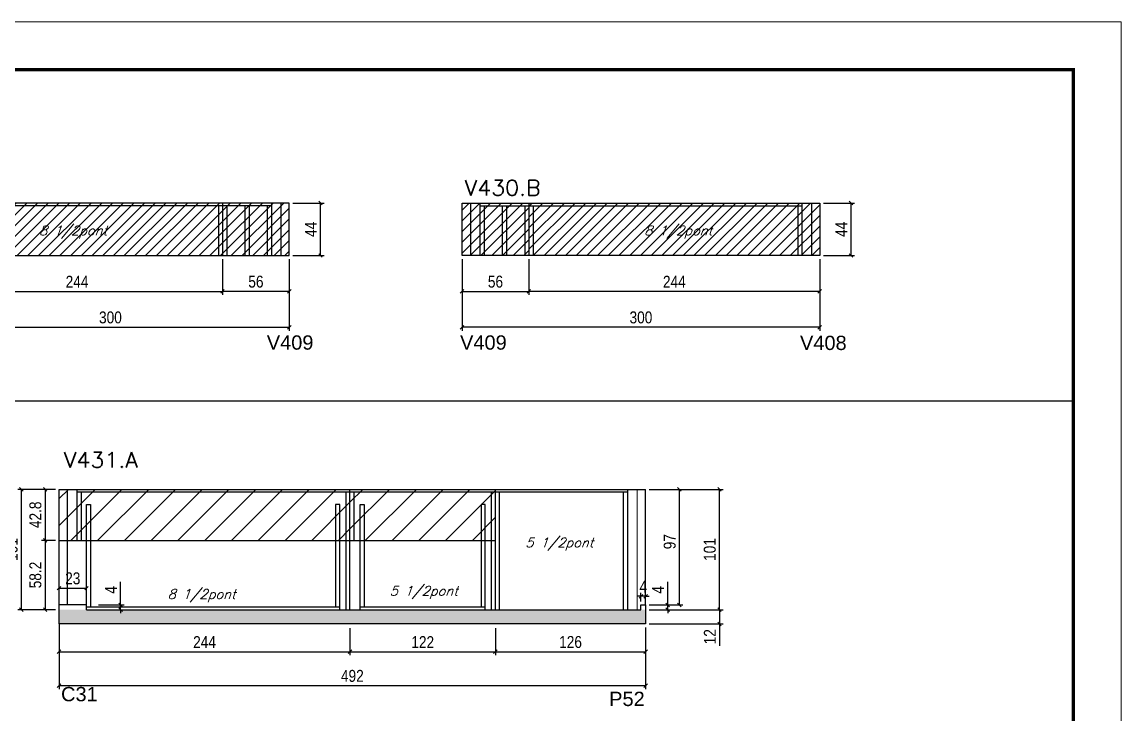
# Model space of a CAD drawing. Extents: x 137137 to 143418, y 10464 to 34486.
# Drawn here: x 137701 to 138622, y 22419 to 23000 of the extents above; entities that cross this region are included whole.
import ezdxf

# ---------------------------------------------------------------- set-up
doc = ezdxf.new("R2010")
doc.units = 0
doc.linetypes.add('DASHED', pattern=[0.75, 0.5, -0.25])
doc.layers.add('00 - FELIPE', color=2, linetype='Continuous', plot=False)
for name, color, linetype in [('5', 5, 'Continuous'), ('COTA', 241, 'Continuous'), ('Painéis', 200, 'Continuous'), ('Reaproveitamento', 251, 'Continuous'), ('SARR_2.2x7', 40, 'Continuous'), ('SARR_3.5x7', 81, 'Continuous'), ('texto', 7, 'Continuous')]:
    doc.layers.add(name, color=color, linetype=linetype)
for name, color, linetype, lineweight in [('Folhas', 255, 'Continuous', 9), ('Sarr 2.2x7', 40, 'Continuous', 9), ('SARRAFO DE PRESSAO', 251, 'DASHED', 9), ('Texto Seção', 7, 'Continuous', 15)]:
    doc.layers.add(name, color=color, linetype=linetype, lineweight=lineweight)
doc.styles.add('COTA TECNICA', font='techl___.ttf', dxfattribs={"height": 10})
doc.styles.add('REGUA-120', font='ROMANS.shx', dxfattribs={"height": 15})
doc.styles.add('Romans', font='romans.shx')
doc.styles.get("Standard").update_dxf_attribs({"font": 'arial.ttf'})
doc.dimstyles.new('PAINEL', dxfattribs={"dimtxt": 10, "dimasz": 3, "dimexe": 3, "dimexo": 3, "dimgap": 3, "dimtad": 1, "dimdec": 1, "dimzin": 12, "dimdsep": 46, "dimtxsty": 'COTA TECNICA', "dimblk1": 'OBLIQUE', "dimblk2": 'OBLIQUE', "dimsah": 1, "dimcen": 0.9, "dimclrd": 4, "dimclre": 4, "dimclrt": 240, "dimadec": 1, "dimazin": 3, "dimtfac": 1, "dimtdec": 1, "dimtmove": 0, "dimatfit": 3, "dimfxl": 1, "dimtolj": 1, "dimtzin": 12, "dimarcsym": 0})
pattern_1 = [(45, (248.1274, -6647.7654), (-4.49012806, 4.49012806), [])]
pattern_2 = [(45, (-1169.155, -208.496), (-11.2253202, 11.2253202), [])]

# ---------------------------------------------------------------- blocks, each defined once
blk = doc.blocks.new('9999999999')
at = {"layer": 'Folhas'}
blk.add_lwpolyline([(98138.98, 34190.21), (99623.98, 34190.21), (99623.98, 35240.21), (98138.98, 35240.21)], close=True, dxfattribs=at)
at = {"layer": 'Folhas', "color": 30, "const_width": 3}
blk.add_lwpolyline([(98213.98, 34230.21), (99583.98, 34230.21), (99583.98, 35200.21), (98213.98, 35200.21)], close=True, dxfattribs=at)
blk = doc.blocks.new('_Oblique')
at = {"color": 0, "linetype": 'ByBlock', "lineweight": -2}
blk.add_line((-0.5, -0.5), (0.5, 0.5), dxfattribs=at)
blk = doc.blocks.new('*D1441')
at = {"layer": 'COTA', "color": 4, "linetype": 'ByBlock', "lineweight": -2, "transparency": 16777216}
for p, q in [((137624.7, 22801.01), (137624.7, 22740.82)), ((137924.7, 22801.01), (137924.7, 22740.82)), ((137624.7, 22743.82), (137924.7, 22743.82))]:
    blk.add_line(p, q, dxfattribs=at)
at = {"layer": 'Defpoints', "color": 0, "linetype": 'ByBlock', "transparency": 16777216}
for p in [(137624.7, 22804.01), (137924.7, 22804.01), (137924.7, 22743.82)]:
    blk.add_point(p, dxfattribs=at)
at = {"layer": 'COTA', "color": 4, "linetype": 'ByBlock', "lineweight": -2, "transparency": 16777216, "xscale": 3, "yscale": 3, "zscale": 3, "rotation": 180}
blk.add_blockref('_Oblique', (137624.7, 22743.82), dxfattribs=at)
at = {"layer": 'COTA', "color": 4, "linetype": 'ByBlock', "lineweight": -2, "transparency": 16777216, "xscale": 3, "yscale": 3, "zscale": 3}
blk.add_blockref('_Oblique', (137924.7, 22743.82), dxfattribs=at)
at = {"layer": 'COTA', "color": 240, "linetype": 'ByBlock', "transparency": 16777216, "insert": (137774.7, 22752.04), "char_height": 10, "attachment_point": 5, "style": 'COTA TECNICA'}
blk.add_mtext('\\A1;300', dxfattribs=at)
blk = doc.blocks.new('*D1442')
at = {"layer": 'COTA', "color": 4, "linetype": 'ByBlock', "lineweight": -2, "transparency": 16777216}
for p, q in [((137624.7, 22801.01), (137624.7, 22770.94)), ((137868.7, 22801.01), (137868.7, 22770.94)), ((137624.7, 22773.94), (137868.7, 22773.94))]:
    blk.add_line(p, q, dxfattribs=at)
at = {"layer": 'Defpoints', "color": 0, "linetype": 'ByBlock', "transparency": 16777216}
for p in [(137624.7, 22804.01), (137868.7, 22804.01), (137868.7, 22773.94)]:
    blk.add_point(p, dxfattribs=at)
at = {"layer": 'COTA', "color": 4, "linetype": 'ByBlock', "lineweight": -2, "transparency": 16777216, "xscale": 3, "yscale": 3, "zscale": 3, "rotation": 180}
blk.add_blockref('_Oblique', (137624.7, 22773.94), dxfattribs=at)
at = {"layer": 'COTA', "color": 4, "linetype": 'ByBlock', "lineweight": -2, "transparency": 16777216, "xscale": 3, "yscale": 3, "zscale": 3}
blk.add_blockref('_Oblique', (137868.7, 22773.94), dxfattribs=at)
at = {"layer": 'COTA', "color": 240, "linetype": 'ByBlock', "transparency": 16777216, "insert": (137746.7, 22782.02), "char_height": 10, "attachment_point": 5, "style": 'COTA TECNICA'}
blk.add_mtext('\\A1;244', dxfattribs=at)
blk = doc.blocks.new('*D1443')
at = {"layer": 'COTA', "color": 4, "linetype": 'ByBlock', "lineweight": -2, "transparency": 16777216}
for p, q in [((137868.7, 22801.01), (137868.7, 22770.94)), ((137924.7, 22801.01), (137924.7, 22770.94)), ((137924.7, 22773.94), (137868.7, 22773.94))]:
    blk.add_line(p, q, dxfattribs=at)
at = {"layer": 'Defpoints', "color": 0, "linetype": 'ByBlock', "transparency": 16777216}
for p in [(137868.7, 22804.01), (137924.7, 22804.01), (137868.7, 22773.94)]:
    blk.add_point(p, dxfattribs=at)
at = {"layer": 'COTA', "color": 4, "linetype": 'ByBlock', "lineweight": -2, "transparency": 16777216, "xscale": 3, "yscale": 3, "zscale": 3, "rotation": 180}
blk.add_blockref('_Oblique', (137868.7, 22773.94), dxfattribs=at)
at = {"layer": 'COTA', "color": 4, "linetype": 'ByBlock', "lineweight": -2, "transparency": 16777216, "xscale": 3, "yscale": 3, "zscale": 3}
blk.add_blockref('_Oblique', (137924.7, 22773.94), dxfattribs=at)
at = {"layer": 'COTA', "color": 240, "linetype": 'ByBlock', "transparency": 16777216, "insert": (137896.7, 22782.05), "char_height": 10, "attachment_point": 5, "style": 'COTA TECNICA'}
blk.add_mtext('\\A1;56', dxfattribs=at)
blk = doc.blocks.new('*D1444')
at = {"layer": 'COTA', "color": 4, "linetype": 'ByBlock', "lineweight": -2, "transparency": 16777216}
for p, q in [((137927.7, 22848.01), (137953.85, 22848.01)), ((137950.85, 22804.01), (137950.85, 22848.01)), ((137927.7, 22804.01), (137953.85, 22804.01))]:
    blk.add_line(p, q, dxfattribs=at)
at = {"layer": 'Defpoints', "color": 0, "linetype": 'ByBlock', "transparency": 16777216}
for p in [(137924.7, 22848.01), (137950.85, 22848.01), (137924.7, 22804.01)]:
    blk.add_point(p, dxfattribs=at)
at = {"layer": 'COTA', "color": 4, "linetype": 'ByBlock', "lineweight": -2, "transparency": 16777216, "xscale": 3, "yscale": 3, "zscale": 3}
for p, rotation in [((137950.85, 22848.01), 90), ((137950.85, 22804.01), 270)]:
    blk.add_blockref('_Oblique', p, dxfattribs=dict(at, rotation=rotation))
at = {"layer": 'COTA', "color": 240, "linetype": 'ByBlock', "transparency": 16777216, "insert": (137942.78, 22826.01), "char_height": 10, "attachment_point": 5, "rotation": 90, "style": 'COTA TECNICA'}
blk.add_mtext('\\A1;44', dxfattribs=at)
blk = doc.blocks.new('*D1445')
at = {"layer": 'COTA', "color": 4, "linetype": 'ByBlock', "lineweight": -2, "transparency": 16777216}
for p, q in [((138069.63, 22801.01), (138069.63, 22740.82)), ((138369.63, 22801.01), (138369.63, 22740.82)), ((138369.63, 22743.82), (138069.63, 22743.82))]:
    blk.add_line(p, q, dxfattribs=at)
at = {"layer": 'Defpoints', "color": 0, "linetype": 'ByBlock', "transparency": 16777216}
for p in [(138069.63, 22804.01), (138369.63, 22804.01), (138069.63, 22743.82)]:
    blk.add_point(p, dxfattribs=at)
at = {"layer": 'COTA', "color": 4, "linetype": 'ByBlock', "lineweight": -2, "transparency": 16777216, "xscale": 3, "yscale": 3, "zscale": 3, "rotation": 180}
blk.add_blockref('_Oblique', (138069.63, 22743.82), dxfattribs=at)
at = {"layer": 'COTA', "color": 4, "linetype": 'ByBlock', "lineweight": -2, "transparency": 16777216, "xscale": 3, "yscale": 3, "zscale": 3}
blk.add_blockref('_Oblique', (138369.63, 22743.82), dxfattribs=at)
at = {"layer": 'COTA', "color": 240, "linetype": 'ByBlock', "transparency": 16777216, "insert": (138219.63, 22752.04), "char_height": 10, "attachment_point": 5, "style": 'COTA TECNICA'}
blk.add_mtext('\\A1;300', dxfattribs=at)
blk = doc.blocks.new('*D1446')
at = {"layer": 'COTA', "color": 4, "linetype": 'ByBlock', "lineweight": -2, "transparency": 16777216}
for p, q in [((138125.63, 22801.01), (138125.63, 22770.94)), ((138369.63, 22801.01), (138369.63, 22770.94)), ((138369.63, 22773.94), (138125.63, 22773.94))]:
    blk.add_line(p, q, dxfattribs=at)
at = {"layer": 'Defpoints', "color": 0, "linetype": 'ByBlock', "transparency": 16777216}
for p in [(138125.63, 22804.01), (138369.63, 22804.01), (138125.63, 22773.94)]:
    blk.add_point(p, dxfattribs=at)
at = {"layer": 'COTA', "color": 4, "linetype": 'ByBlock', "lineweight": -2, "transparency": 16777216, "xscale": 3, "yscale": 3, "zscale": 3, "rotation": 180}
blk.add_blockref('_Oblique', (138125.63, 22773.94), dxfattribs=at)
at = {"layer": 'COTA', "color": 4, "linetype": 'ByBlock', "lineweight": -2, "transparency": 16777216, "xscale": 3, "yscale": 3, "zscale": 3}
blk.add_blockref('_Oblique', (138369.63, 22773.94), dxfattribs=at)
at = {"layer": 'COTA', "color": 240, "linetype": 'ByBlock', "transparency": 16777216, "insert": (138247.63, 22782.02), "char_height": 10, "attachment_point": 5, "style": 'COTA TECNICA'}
blk.add_mtext('\\A1;244', dxfattribs=at)
blk = doc.blocks.new('*D1447')
at = {"layer": 'COTA', "color": 4, "linetype": 'ByBlock', "lineweight": -2, "transparency": 16777216}
for p, q in [((138069.63, 22801.01), (138069.63, 22770.94)), ((138125.63, 22801.01), (138125.63, 22770.94)), ((138069.63, 22773.94), (138125.63, 22773.94))]:
    blk.add_line(p, q, dxfattribs=at)
at = {"layer": 'Defpoints', "color": 0, "linetype": 'ByBlock', "transparency": 16777216}
for p in [(138069.63, 22804.01), (138125.63, 22804.01), (138125.63, 22773.94)]:
    blk.add_point(p, dxfattribs=at)
at = {"layer": 'COTA', "color": 4, "linetype": 'ByBlock', "lineweight": -2, "transparency": 16777216, "xscale": 3, "yscale": 3, "zscale": 3, "rotation": 180}
blk.add_blockref('_Oblique', (138069.63, 22773.94), dxfattribs=at)
at = {"layer": 'COTA', "color": 4, "linetype": 'ByBlock', "lineweight": -2, "transparency": 16777216, "xscale": 3, "yscale": 3, "zscale": 3}
blk.add_blockref('_Oblique', (138125.63, 22773.94), dxfattribs=at)
at = {"layer": 'COTA', "color": 240, "linetype": 'ByBlock', "transparency": 16777216, "insert": (138097.63, 22782.05), "char_height": 10, "attachment_point": 5, "style": 'COTA TECNICA'}
blk.add_mtext('\\A1;56', dxfattribs=at)
blk = doc.blocks.new('*D1448')
at = {"layer": 'COTA', "color": 4, "linetype": 'ByBlock', "lineweight": -2, "transparency": 16777216}
for p, q in [((138372.63, 22848.01), (138398.78, 22848.01)), ((138395.78, 22848.01), (138395.78, 22804.01)), ((138372.63, 22804.01), (138398.78, 22804.01))]:
    blk.add_line(p, q, dxfattribs=at)
at = {"layer": 'Defpoints', "color": 0, "linetype": 'ByBlock', "transparency": 16777216}
for p in [(138369.63, 22848.01), (138369.63, 22804.01), (138395.78, 22804.01)]:
    blk.add_point(p, dxfattribs=at)
at = {"layer": 'COTA', "color": 4, "linetype": 'ByBlock', "lineweight": -2, "transparency": 16777216, "xscale": 3, "yscale": 3, "zscale": 3}
for p, rotation in [((138395.78, 22848.01), 90), ((138395.78, 22804.01), 270)]:
    blk.add_blockref('_Oblique', p, dxfattribs=dict(at, rotation=rotation))
at = {"layer": 'COTA', "color": 240, "linetype": 'ByBlock', "transparency": 16777216, "insert": (138387.71, 22826.01), "char_height": 10, "attachment_point": 5, "rotation": 90, "style": 'COTA TECNICA'}
blk.add_mtext('\\A1;44', dxfattribs=at)
blk = doc.blocks.new('*D1402')
at = {"layer": 'COTA', "color": 4, "linetype": 'ByBlock', "lineweight": -2, "transparency": 16777216}
for p, q in [((137731.6, 22491.39), (137731.6, 22468.54)), ((137975.6, 22491.39), (137975.6, 22468.54)), ((137731.6, 22471.54), (137975.6, 22471.54))]:
    blk.add_line(p, q, dxfattribs=at)
at = {"layer": 'Defpoints', "color": 0, "linetype": 'ByBlock', "transparency": 16777216}
for p in [(137731.6, 22494.39), (137975.6, 22494.39), (137975.6, 22471.54)]:
    blk.add_point(p, dxfattribs=at)
at = {"layer": 'COTA', "color": 4, "linetype": 'ByBlock', "lineweight": -2, "transparency": 16777216, "xscale": 3, "yscale": 3, "zscale": 3, "rotation": 180}
blk.add_blockref('_Oblique', (137731.6, 22471.54), dxfattribs=at)
at = {"layer": 'COTA', "color": 4, "linetype": 'ByBlock', "lineweight": -2, "transparency": 16777216, "xscale": 3, "yscale": 3, "zscale": 3}
blk.add_blockref('_Oblique', (137975.6, 22471.54), dxfattribs=at)
at = {"layer": 'COTA', "color": 240, "linetype": 'ByBlock', "transparency": 16777216, "insert": (137853.6, 22479.61), "char_height": 10, "attachment_point": 5, "style": 'COTA TECNICA'}
blk.add_mtext('\\A1;244', dxfattribs=at)
blk = doc.blocks.new('*D1697')
at = {"layer": 'COTA', "color": 4, "lineweight": -2, "ltscale": 25, "transparency": 16777216}
for p, q in [((137728.6, 22607.81), (137697, 22607.81)), ((137700, 22506.81), (137700, 22607.81)), ((137728.6, 22506.81), (137697, 22506.81))]:
    blk.add_line(p, q, dxfattribs=at)
at = {"layer": 'Defpoints', "color": 0, "ltscale": 25, "transparency": 16777216}
for p in [(137700, 22607.81), (137731.6, 22607.81), (137731.6, 22506.81)]:
    blk.add_point(p, dxfattribs=at)
at = {"layer": 'COTA', "color": 4, "lineweight": -2, "ltscale": 25, "transparency": 16777216, "xscale": 3, "yscale": 3, "zscale": 3}
for p, rotation in [((137700, 22607.81), 90), ((137700, 22506.81), 270)]:
    blk.add_blockref('_Oblique', p, dxfattribs=dict(at, rotation=rotation))
at = {"layer": 'COTA', "color": 240, "ltscale": 25, "transparency": 16777216, "insert": (137691.9, 22557.31), "char_height": 10, "attachment_point": 5, "rotation": 90, "style": 'COTA TECNICA'}
blk.add_mtext('\\A1;101', dxfattribs=at)
blk = doc.blocks.new('*D1699')
at = {"layer": 'COTA', "color": 4, "lineweight": -2, "ltscale": 25, "transparency": 16777216}
for p, q in [((137975.6, 22491.39), (137975.6, 22468.54)), ((138097.6, 22491.39), (138097.6, 22468.54)), ((137975.6, 22471.54), (138097.6, 22471.54))]:
    blk.add_line(p, q, dxfattribs=at)
at = {"layer": 'Defpoints', "color": 0, "ltscale": 25, "transparency": 16777216}
for p in [(137975.6, 22494.39), (138097.6, 22494.39), (138097.6, 22471.54)]:
    blk.add_point(p, dxfattribs=at)
at = {"layer": 'COTA', "color": 4, "lineweight": -2, "ltscale": 25, "transparency": 16777216, "xscale": 3, "yscale": 3, "zscale": 3, "rotation": 180}
blk.add_blockref('_Oblique', (137975.6, 22471.54), dxfattribs=at)
at = {"layer": 'COTA', "color": 4, "lineweight": -2, "ltscale": 25, "transparency": 16777216, "xscale": 3, "yscale": 3, "zscale": 3}
blk.add_blockref('_Oblique', (138097.6, 22471.54), dxfattribs=at)
at = {"layer": 'COTA', "color": 240, "ltscale": 25, "transparency": 16777216, "insert": (138036.6, 22479.6), "char_height": 10, "attachment_point": 5, "style": 'COTA TECNICA'}
blk.add_mtext('\\A1;122', dxfattribs=at)
blk = doc.blocks.new('*D1452')
at = {"layer": 'COTA', "color": 4, "lineweight": -2, "ltscale": 25, "transparency": 16777216}
for p, q in [((138226.6, 22607.81), (138254.91, 22607.81)), ((138251.91, 22510.81), (138251.91, 22607.81)), ((138226.6, 22510.81), (138254.91, 22510.81))]:
    blk.add_line(p, q, dxfattribs=at)
at = {"layer": 'Defpoints', "color": 0, "ltscale": 25, "transparency": 16777216}
for p in [(138223.6, 22607.81), (138251.91, 22607.81), (138223.6, 22510.81)]:
    blk.add_point(p, dxfattribs=at)
at = {"layer": 'COTA', "color": 4, "lineweight": -2, "ltscale": 25, "transparency": 16777216, "xscale": 3, "yscale": 3, "zscale": 3}
for p, rotation in [((138251.91, 22607.81), 90), ((138251.91, 22510.81), 270)]:
    blk.add_blockref('_Oblique', p, dxfattribs=dict(at, rotation=rotation))
at = {"layer": 'COTA', "color": 240, "ltscale": 25, "transparency": 16777216, "insert": (138243.81, 22563.91), "char_height": 10, "attachment_point": 5, "rotation": 90, "style": 'COTA TECNICA'}
blk.add_mtext('\\A1;97', dxfattribs=at)
blk = doc.blocks.new('*D1453')
at = {"layer": 'COTA', "color": 4, "lineweight": -2, "ltscale": 25, "transparency": 16777216}
for p, q in [((138226.6, 22607.81), (138288.51, 22607.81)), ((138285.51, 22506.81), (138285.51, 22607.81)), ((138226.6, 22506.81), (138288.51, 22506.81))]:
    blk.add_line(p, q, dxfattribs=at)
at = {"layer": 'Defpoints', "color": 0, "ltscale": 25, "transparency": 16777216}
for p in [(138223.6, 22607.81), (138285.51, 22607.81), (138223.6, 22506.81)]:
    blk.add_point(p, dxfattribs=at)
at = {"layer": 'COTA', "color": 4, "lineweight": -2, "ltscale": 25, "transparency": 16777216, "xscale": 3, "yscale": 3, "zscale": 3}
for p, rotation in [((138285.51, 22607.81), 90), ((138285.51, 22506.81), 270)]:
    blk.add_blockref('_Oblique', p, dxfattribs=dict(at, rotation=rotation))
at = {"layer": 'COTA', "color": 240, "ltscale": 25, "transparency": 16777216, "insert": (138277.41, 22557.31), "char_height": 10, "attachment_point": 5, "rotation": 90, "style": 'COTA TECNICA'}
blk.add_mtext('\\A1;101', dxfattribs=at)
blk = doc.blocks.new('*D1454')
at = {"layer": 'COTA', "color": 4, "lineweight": -2, "ltscale": 25, "transparency": 16777216}
for p, q in [((137731.6, 22495.39), (137731.6, 22440.1)), ((138223.6, 22491.81), (138223.6, 22440.1)), ((137731.6, 22443.1), (138223.6, 22443.1))]:
    blk.add_line(p, q, dxfattribs=at)
at = {"layer": 'Defpoints', "color": 0, "ltscale": 25, "transparency": 16777216}
for p in [(137731.6, 22498.39), (138223.6, 22494.81), (138223.6, 22443.1)]:
    blk.add_point(p, dxfattribs=at)
at = {"layer": 'COTA', "color": 4, "lineweight": -2, "ltscale": 25, "transparency": 16777216, "xscale": 3, "yscale": 3, "zscale": 3, "rotation": 180}
blk.add_blockref('_Oblique', (137731.6, 22443.1), dxfattribs=at)
at = {"layer": 'COTA', "color": 4, "lineweight": -2, "ltscale": 25, "transparency": 16777216, "xscale": 3, "yscale": 3, "zscale": 3}
blk.add_blockref('_Oblique', (138223.6, 22443.1), dxfattribs=at)
at = {"layer": 'COTA', "color": 240, "ltscale": 25, "transparency": 16777216, "insert": (137977.6, 22451.2), "char_height": 10, "attachment_point": 5, "style": 'COTA TECNICA'}
blk.add_mtext('\\A1;492', dxfattribs=at)
blk = doc.blocks.new('*D1703')
at = {"layer": 'COTA', "color": 4, "lineweight": -2, "ltscale": 25, "transparency": 16777216}
for p, q in [((137731.6, 22513.81), (137731.6, 22527.84)), ((137731.6, 22524.84), (137754.6, 22524.84)), ((137754.6, 22513.81), (137754.6, 22527.84))]:
    blk.add_line(p, q, dxfattribs=at)
at = {"layer": 'Defpoints', "color": 0, "ltscale": 25, "transparency": 16777216}
for p in [(137754.6, 22524.84), (137731.6, 22510.81), (137754.6, 22510.81)]:
    blk.add_point(p, dxfattribs=at)
at = {"layer": 'COTA', "color": 4, "lineweight": -2, "ltscale": 25, "transparency": 16777216, "xscale": 3, "yscale": 3, "zscale": 3, "rotation": 180}
blk.add_blockref('_Oblique', (137731.6, 22524.84), dxfattribs=at)
at = {"layer": 'COTA', "color": 4, "lineweight": -2, "ltscale": 25, "transparency": 16777216, "xscale": 3, "yscale": 3, "zscale": 3}
blk.add_blockref('_Oblique', (137754.6, 22524.84), dxfattribs=at)
at = {"layer": 'COTA', "color": 240, "ltscale": 25, "transparency": 16777216, "insert": (137743.1, 22533.06), "char_height": 10, "attachment_point": 5, "style": 'COTA TECNICA'}
blk.add_mtext('\\A1;23', dxfattribs=at)
blk = doc.blocks.new('*D1457')
at = {"layer": 'COTA', "color": 4, "lineweight": -2, "ltscale": 25, "transparency": 16777216}
for p, q in [((137783.21, 22510.81), (137783.21, 22530.05)), ((137764.6, 22510.81), (137786.21, 22510.81)), ((137783.21, 22506.81), (137783.21, 22510.81)), ((137764.6, 22506.81), (137786.21, 22506.81)), ((137783.21, 22506.81), (137783.21, 22503.81))]:
    blk.add_line(p, q, dxfattribs=at)
at = {"layer": 'Defpoints', "color": 0, "ltscale": 25, "transparency": 16777216}
for p in [(137761.6, 22510.81), (137783.21, 22510.81), (137761.6, 22506.81)]:
    blk.add_point(p, dxfattribs=at)
at = {"layer": 'COTA', "color": 4, "lineweight": -2, "ltscale": 25, "transparency": 16777216, "xscale": 3, "yscale": 3, "zscale": 3}
for p, rotation in [((137783.21, 22510.81), 270), ((137783.21, 22506.81), 90)]:
    blk.add_blockref('_Oblique', p, dxfattribs=dict(at, rotation=rotation))
at = {"layer": 'COTA', "color": 240, "ltscale": 25, "transparency": 16777216, "insert": (137775.14, 22523.43), "char_height": 10, "attachment_point": 5, "rotation": 90, "style": 'COTA TECNICA'}
blk.add_mtext('\\A1;4', dxfattribs=at)
blk = doc.blocks.new('*D1704')
at = {"layer": 'COTA', "color": 4, "lineweight": -2, "ltscale": 25, "transparency": 16777216}
for p, q in [((138242.09, 22510.81), (138242.09, 22530.05)), ((138226.6, 22510.81), (138245.09, 22510.81)), ((138242.09, 22506.81), (138242.09, 22510.81)), ((138226.6, 22506.81), (138245.09, 22506.81)), ((138242.09, 22506.81), (138242.09, 22503.81))]:
    blk.add_line(p, q, dxfattribs=at)
at = {"layer": 'Defpoints', "color": 0, "ltscale": 25, "transparency": 16777216}
for p in [(138223.6, 22510.81), (138223.6, 22506.81), (138242.09, 22506.81)]:
    blk.add_point(p, dxfattribs=at)
at = {"layer": 'COTA', "color": 4, "lineweight": -2, "ltscale": 25, "transparency": 16777216, "xscale": 3, "yscale": 3, "zscale": 3}
for p, rotation in [((138242.09, 22510.81), 270), ((138242.09, 22506.81), 90)]:
    blk.add_blockref('_Oblique', p, dxfattribs=dict(at, rotation=rotation))
at = {"layer": 'COTA', "color": 240, "ltscale": 25, "transparency": 16777216, "insert": (138234.01, 22523.43), "char_height": 10, "attachment_point": 5, "rotation": 90, "style": 'COTA TECNICA'}
blk.add_mtext('\\A1;4', dxfattribs=at)
blk = doc.blocks.new('*D1705')
at = {"layer": 'COTA', "color": 4, "lineweight": -2, "ltscale": 25, "transparency": 16777216}
for p, q in [((138219.6, 22513.81), (138219.6, 22521.07)), ((138223.6, 22513.81), (138223.6, 22521.07)), ((138219.6, 22518.07), (138216.6, 22518.07)), ((138223.6, 22518.07), (138219.6, 22518.07)), ((138223.6, 22518.07), (138226.6, 22518.07))]:
    blk.add_line(p, q, dxfattribs=at)
at = {"layer": 'Defpoints', "color": 0, "ltscale": 25, "transparency": 16777216}
for p in [(138219.6, 22518.07), (138219.6, 22510.81), (138223.6, 22510.81)]:
    blk.add_point(p, dxfattribs=at)
at = {"layer": 'COTA', "color": 4, "lineweight": -2, "ltscale": 25, "transparency": 16777216, "xscale": 3, "yscale": 3, "zscale": 3}
blk.add_blockref('_Oblique', (138219.6, 22518.07), dxfattribs=at)
at = {"layer": 'COTA', "color": 4, "lineweight": -2, "ltscale": 25, "transparency": 16777216, "xscale": 3, "yscale": 3, "zscale": 3, "rotation": 180}
blk.add_blockref('_Oblique', (138223.6, 22518.07), dxfattribs=at)
at = {"layer": 'COTA', "color": 240, "ltscale": 25, "transparency": 16777216, "insert": (138221.6, 22526.14), "char_height": 10, "attachment_point": 5, "style": 'COTA TECNICA'}
blk.add_mtext('\\A1;4', dxfattribs=at)
blk = doc.blocks.new('*D1706')
at = {"layer": 'COTA', "color": 4, "lineweight": -2, "ltscale": 25, "transparency": 16777216}
for p, q in [((138223.6, 22491.81), (138223.6, 22468.54)), ((138097.6, 22491.39), (138097.6, 22468.54)), ((138097.6, 22471.54), (138223.6, 22471.54))]:
    blk.add_line(p, q, dxfattribs=at)
at = {"layer": 'Defpoints', "color": 0, "ltscale": 25, "transparency": 16777216}
for p in [(138097.6, 22494.39), (138223.6, 22494.81), (138223.6, 22471.54)]:
    blk.add_point(p, dxfattribs=at)
at = {"layer": 'COTA', "color": 4, "lineweight": -2, "ltscale": 25, "transparency": 16777216, "xscale": 3, "yscale": 3, "zscale": 3, "rotation": 180}
blk.add_blockref('_Oblique', (138097.6, 22471.54), dxfattribs=at)
at = {"layer": 'COTA', "color": 4, "lineweight": -2, "ltscale": 25, "transparency": 16777216, "xscale": 3, "yscale": 3, "zscale": 3}
blk.add_blockref('_Oblique', (138223.6, 22471.54), dxfattribs=at)
at = {"layer": 'COTA', "color": 240, "ltscale": 25, "transparency": 16777216, "insert": (138160.6, 22479.64), "char_height": 10, "attachment_point": 5, "style": 'COTA TECNICA'}
blk.add_mtext('\\A1;126', dxfattribs=at)
blk = doc.blocks.new('*D1709')
at = {"layer": 'COTA', "color": 4, "lineweight": -2, "ltscale": 25, "transparency": 16777216}
for p, q in [((137728.6, 22607.81), (137716.92, 22607.81)), ((137719.92, 22607.81), (137719.92, 22565.01)), ((137728.6, 22565.01), (137716.92, 22565.01))]:
    blk.add_line(p, q, dxfattribs=at)
at = {"layer": 'Defpoints', "color": 0, "ltscale": 25, "transparency": 16777216}
for p in [(137731.6, 22607.81), (137719.92, 22565.01), (137731.6, 22565.01)]:
    blk.add_point(p, dxfattribs=at)
at = {"layer": 'COTA', "color": 4, "lineweight": -2, "ltscale": 25, "transparency": 16777216, "xscale": 3, "yscale": 3, "zscale": 3}
for p, rotation in [((137719.92, 22607.81), 90), ((137719.92, 22565.01), 270)]:
    blk.add_blockref('_Oblique', p, dxfattribs=dict(at, rotation=rotation))
at = {"layer": 'COTA', "color": 240, "ltscale": 25, "transparency": 16777216, "insert": (137711.82, 22586.41), "char_height": 10, "attachment_point": 5, "rotation": 90, "style": 'COTA TECNICA'}
blk.add_mtext('\\A1;42.8', dxfattribs=at)
blk = doc.blocks.new('*D1710')
at = {"layer": 'COTA', "color": 4, "lineweight": -2, "ltscale": 25, "transparency": 16777216}
for p, q in [((137728.6, 22565.01), (137716.92, 22565.01)), ((137719.92, 22565.01), (137719.92, 22506.81)), ((137728.6, 22506.81), (137716.92, 22506.81))]:
    blk.add_line(p, q, dxfattribs=at)
at = {"layer": 'Defpoints', "color": 0, "ltscale": 25, "transparency": 16777216}
for p in [(137731.6, 22565.01), (137719.92, 22506.81), (137731.6, 22506.81)]:
    blk.add_point(p, dxfattribs=at)
at = {"layer": 'COTA', "color": 4, "lineweight": -2, "ltscale": 25, "transparency": 16777216, "xscale": 3, "yscale": 3, "zscale": 3}
for p, rotation in [((137719.92, 22565.01), 90), ((137719.92, 22506.81), 270)]:
    blk.add_blockref('_Oblique', p, dxfattribs=dict(at, rotation=rotation))
at = {"layer": 'COTA', "color": 240, "ltscale": 25, "transparency": 16777216, "insert": (137711.79, 22535.91), "char_height": 10, "attachment_point": 5, "rotation": 90, "style": 'COTA TECNICA'}
blk.add_mtext('\\A1;58.2', dxfattribs=at)
blk = doc.blocks.new('*D2133')
at = {"layer": '00 - FELIPE', "color": 4, "lineweight": -2, "ltscale": 25, "transparency": 16777216}
for p, q in [((138226.6, 22506.81), (138288.51, 22506.81)), ((138285.51, 22506.81), (138285.51, 22494.81)), ((138226.6, 22494.81), (138288.51, 22494.81)), ((138285.51, 22494.81), (138285.51, 22476.5))]:
    blk.add_line(p, q, dxfattribs=at)
at = {"layer": 'Defpoints', "color": 0, "ltscale": 25, "transparency": 16777216}
for p in [(138223.6, 22506.81), (138285.51, 22506.81), (138223.6, 22494.81)]:
    blk.add_point(p, dxfattribs=at)
at = {"layer": '00 - FELIPE', "color": 4, "lineweight": -2, "ltscale": 25, "transparency": 16777216, "xscale": 3, "yscale": 3, "zscale": 3}
for p, rotation in [((138285.51, 22506.81), 90), ((138285.51, 22494.81), 270)]:
    blk.add_blockref('_Oblique', p, dxfattribs=dict(at, rotation=rotation))
at = {"layer": '00 - FELIPE', "color": 240, "ltscale": 25, "transparency": 16777216, "insert": (138277.45, 22484.15), "char_height": 10, "attachment_point": 5, "rotation": 90, "style": 'COTA TECNICA'}
blk.add_mtext('\\A1;12', dxfattribs=at)

msp = doc.modelspace()

# ---------------------------------------------------------------- hatches: boundary and pattern name
at = {"layer": 'COTA', "ltscale": 25}
h = msp.add_hatch(dxfattribs=at)
h.set_pattern_fill('AR-CONC', color=256, scale=0.03)
h.set_pattern_definition([(50, (-4976.9317, -8033.362), (5.46554007, -0.47817257), [0.5715, -6.2865]), (355, (-4976.932, -8033.362), (-1.05730264, 5.73170536), [0.4572, -5.02921753]), (100.4514447, (-4976.4763, -8033.402), (4.40823741, 5.25353256), [0.48570026, -5.34270734]), (46.1842, (-4976.932, -8031.838), (8.13237123, -1.26126984), [0.85725, -9.42975]), (96.6355576, (-4976.254, -8031.943), (7.12212402, 7.42278374), [0.7285507, -8.01406824]), (351.184151, (-4976.932, -8031.838), (7.122124, 7.42278374), [0.685799, -7.54379196]), (21, (-4976.1697, -8032.219), (4.54843174, -3.06795595), [0.5715, -6.2865]), (326, (-4976.17, -8032.219), (1.85406085, 5.52563898), [0.4572, -5.0292]), (71.451445, (-4975.7907, -8032.475), (6.40249258, 2.45768307), [0.48570026, -5.34269813]), (37.5, (-4976.9317, -8033.3622), (0.092658098, 2.536651166), [0, -4.96824, 0, -5.1054, 0, -5.04825]), (7.5, (-4976.9317, -8033.3622), (2.004589875, 3.005417245), [0, -2.91084, 0, -4.85394, 0, -1.92405]), (327.5, (-4978.631, -8033.3622), (4.067717855, -0.17186232), [0, -1.905, 0, -5.9436, 0, -7.8867]), (317.5, (-4979.393, -8033.3622), (4.44387544, 0.76279473), [0, -2.4765, 0, -3.94716, 0, -5.6007])])
h.paths.add_polyline_path([(138223.6, 22494.81), (137731.6, 22494.81), (137731.6, 22506.81), (137975.6, 22506.81), (138223.6, 22506.81)])
at = {"layer": 'Reaproveitamento', "linetype": 'ByBlock'}
h = msp.add_hatch(dxfattribs=at)
h.set_pattern_fill('ANSI31', color=256, scale=2)
h.set_pattern_definition(pattern_1)
h.paths.add_polyline_path([(137868.7, 22804.01), (137868.7, 22848.01), (137624.7, 22848.01), (137624.7, 22804.01)])
h.paths.add_polyline_path([(137707.04, 22815.66), (137774.66, 22815.66), (137780.16, 22831.64), (137712.54, 22831.64)], flags=24)
h = msp.add_hatch(dxfattribs=at)
h.set_pattern_fill('ANSI31', color=256, scale=2)
h.set_pattern_definition(pattern_1)
h.paths.add_polyline_path([(137924.7, 22804.01), (137924.7, 22848.01), (137868.7, 22848.01), (137868.7, 22804.01)])
h = msp.add_hatch(dxfattribs=at)
h.set_pattern_fill('ANSI31', color=256, scale=2)
h.set_pattern_definition([(45, (693.059, -6448.17), (-4.49012806, 4.49012806), [])])
h.paths.add_polyline_path([(138069.63, 22848.01), (138069.63, 22804.01), (138125.63, 22804.01), (138125.63, 22848.01)])
h = msp.add_hatch(dxfattribs=at)
h.set_pattern_fill('ANSI31', color=256, scale=2)
h.set_pattern_definition([(45, (692.059, -6448.17), (-4.49012806, 4.49012806), [])])
h.paths.add_polyline_path([(138125.63, 22848.01), (138125.63, 22804.01), (138369.63, 22804.01), (138369.63, 22848.01)])
h.paths.add_polyline_path([(138214.55, 22815.66), (138282.17, 22815.66), (138287.67, 22831.64), (138220.05, 22831.64)], flags=24)
at = {"layer": 'Reaproveitamento', "ltscale": 25}
h = msp.add_hatch(dxfattribs=at)
h.set_pattern_fill('ANSI31', color=256, scale=5)
h.set_pattern_definition(pattern_2)
h.paths.add_polyline_path([(137731.6, 22607.81), (137731.6, 22565.01), (137975.6, 22565.01), (137975.6, 22607.81)])
h = msp.add_hatch(dxfattribs=at)
h.set_pattern_fill('ANSI31', color=256, scale=5)
h.set_pattern_definition(pattern_2)
h.paths.add_polyline_path([(138097.6, 22607.81), (137975.6, 22607.81), (137975.6, 22565.01), (138097.6, 22565.01)])

# ---------------------------------------------------------------- linework, layer by layer
at = {"layer": 'COTA', "linetype": 'ByBlock'}
for p, q in [((138582.29, 22681.87), (137212.29, 22681.87)), ((137731.6, 22494.81), (137731.6, 22510.81)), ((138223.6, 22510.81), (138223.6, 22494.81)), ((138223.6, 22494.81), (137731.6, 22494.81))]:
    msp.add_line(p, q, dxfattribs=at)
at = {"layer": 'Painéis', "linetype": 'ByBlock'}
for p, q in [((137924.7, 22848.01), (137624.7, 22848.01)), ((137868.7, 22848.01), (137868.7, 22804.01)), ((137924.7, 22804.01), (137924.7, 22848.01)), ((138069.63, 22804.01), (138069.63, 22848.01)), ((138069.63, 22848.01), (138369.63, 22848.01)), ((138125.63, 22848.01), (138125.63, 22804.01)), ((138369.63, 22848.01), (138369.63, 22804.01)), ((137624.7, 22804.01), (137924.7, 22804.01)), ((138369.63, 22804.01), (138069.63, 22804.01)), ((137731.6, 22607.81), (137975.6, 22607.81)), ((137731.6, 22510.81), (137731.6, 22607.81)), ((137975.6, 22506.81), (137975.6, 22607.81)), ((138097.6, 22506.81), (138097.6, 22607.81)), ((137731.6, 22565.01), (138097.6, 22565.01)), ((137754.6, 22506.81), (137754.6, 22510.81)), ((137754.6, 22506.81), (137975.6, 22506.81))]:
    msp.add_line(p, q, dxfattribs=at)
at = {"layer": 'Painéis', "ltscale": 25}
for p, q in [((137975.6, 22607.81), (138223.6, 22607.81)), ((138223.6, 22510.81), (138223.6, 22607.81)), ((137754.6, 22510.81), (137731.6, 22510.81)), ((138219.6, 22510.81), (138223.6, 22510.81)), ((138219.6, 22506.81), (138219.6, 22510.81)), ((137975.6, 22506.81), (138219.6, 22506.81))]:
    msp.add_line(p, q, dxfattribs=at)
at = {"layer": 'Sarr 2.2x7'}
msp.add_line((138216.6, 22506.81), (138216.6, 22607.81), dxfattribs=at)
at = {"layer": 'SARR_2.2x7', "linetype": 'Continuous'}
for p, q in [((137868.7, 22845.81), (137639.7, 22845.81)), ((137909.7, 22845.81), (137868.7, 22845.81)), ((137917.7, 22848.01), (137917.7, 22804.01)), ((138076.63, 22848.01), (138076.63, 22804.01)), ((138084.63, 22845.81), (138125.63, 22845.81)), ((138125.63, 22845.81), (138354.63, 22845.81)), ((138362.63, 22848.01), (138362.63, 22804.01)), ((137738.6, 22565.01), (137738.6, 22607.81)), ((137746.6, 22605.61), (137975.6, 22605.61)), ((137975.6, 22605.61), (138097.6, 22605.61)), ((138097.6, 22605.61), (138208.6, 22605.61)), ((137738.6, 22510.81), (137738.6, 22565.01)), ((137967.1, 22509.01), (137754.6, 22509.01)), ((138089.1, 22509.01), (137984.1, 22509.01))]:
    msp.add_line(p, q, dxfattribs=at)
at = {"layer": 'SARR_3.5x7'}
for p, q in [((137865.2, 22845.81), (137865.2, 22804.01)), ((137872.2, 22845.81), (137872.2, 22804.01)), ((137887.45, 22845.81), (137887.45, 22804.01)), ((137890.95, 22845.81), (137890.95, 22804.01)), ((137906.2, 22845.81), (137906.2, 22804.01)), ((137909.7, 22848.01), (137909.7, 22804.01)), ((138084.63, 22848.01), (138084.63, 22804.01)), ((138088.13, 22845.81), (138088.13, 22804.01)), ((138103.38, 22845.81), (138103.38, 22804.01)), ((138106.88, 22845.81), (138106.88, 22804.01)), ((138122.13, 22845.81), (138122.13, 22804.01)), ((138129.13, 22845.81), (138129.13, 22804.01)), ((138351.13, 22845.81), (138351.13, 22804.01)), ((138354.63, 22848.01), (138354.63, 22804.01)), ((137746.6, 22607.81), (137746.6, 22565.01)), ((137750.1, 22605.61), (137750.1, 22565.01)), ((137972.1, 22605.61), (137972.1, 22506.81)), ((137979.1, 22565.01), (137979.1, 22605.61)), ((138094.1, 22605.61), (138094.1, 22506.81)), ((138101.1, 22506.81), (138101.1, 22605.61)), ((138205.1, 22506.81), (138205.1, 22605.61)), ((138208.6, 22506.81), (138208.6, 22607.81))]:
    msp.add_line(p, q, dxfattribs=at)
for points in [[(137754.6, 22506.81), (137754.6, 22595.21), (137758.1, 22595.21), (137758.1, 22509.01)], [(137967.1, 22506.81), (137967.1, 22595.21), (137963.6, 22595.21), (137963.6, 22509.01)], [(137984.1, 22506.81), (137984.1, 22595.21), (137987.6, 22595.21), (137987.6, 22509.01)], [(138089.1, 22506.81), (138089.1, 22595.21), (138085.6, 22595.21), (138085.6, 22509.01)]]:
    msp.add_lwpolyline(points, dxfattribs=at)

# ---------------------------------------------------------------- block references
at = {"layer": 'SARRAFO DE PRESSAO', "color": 6, "linetype": 'ByBlock'}
msp.add_blockref('9999999999', (38998.31, -12240.18), dxfattribs=at)

# ---------------------------------------------------------------- texts
at = {"layer": '5', "linetype": 'Continuous'}
for s, rotation, p in [('V409', 0.00004, (137905.83, 22725.02)), ('V409', 359.99996, (138067.93, 22725.02)), ('V408', 359.99996, (138353.04, 22724.73)), ('C31', 0.00004, (137733.29, 22429.96)), ('P52', 0.00004, (138193, 22425.96))]:
    msp.add_text(s, height=12, rotation=rotation, dxfattribs=at).set_placement(p)
at = {"layer": 'texto', "color": 2, "char_height": 8, "attachment_point": 5, "style": 'Romans'}
for s, insert in [('{\\Q19;\\C256;8 1/2pont}', (137743.41, 22823.65)), ('{\\Q19;\\C256;8 1/2pont}', (138250.92, 22823.65)), ('{\\Q19;\\C256;5 1/2pont}', (138151.25, 22561.82)), ('{\\Q19;\\C256;8 1/2pont}', (137851.21, 22518.59)), ('{\\Q19;\\C256;5 1/2pont}', (138037.52, 22521.25))]:
    msp.add_mtext(s, dxfattribs=dict(at, insert=insert))
at = {"layer": 'Texto Seção', "style": 'REGUA-120', "width": 1.05}
for s, p in [('V430.B', (138071.84, 22854.38)), ('V431.A', (137735.71, 22626))]:
    msp.add_text(s, height=13, dxfattribs=at).set_placement(p)

# ---------------------------------------------------------------- dimensions: what is measured, and where the dimension line sits
at = {"layer": '00 - FELIPE', "ltscale": 25}
dim = msp.add_linear_dim(base=(138285.51, 22506.81), p1=(138223.6, 22494.81), p2=(138223.6, 22506.81), angle=90, dimstyle='PAINEL', dxfattribs=at)
dim.commit()
dim.dimension.update_dxf_attribs({"geometry": '*D2133', "text_midpoint": (138285.51, 22484.15), "dimtype": 160})
at = {"layer": 'COTA', "linetype": 'ByBlock'}
for p1, p2, distance, picture, middle in [((137924.7, 22804.01), (137924.7, 22848.01), -26.15, '*D1444', (137942.78, 22826.01)), ((138369.63, 22848.01), (138369.63, 22804.01), 26.15, '*D1448', (138387.71, 22826.01)), ((137624.7, 22804.01), (137924.7, 22804.01), -60.19, '*D1441', (137774.7, 22752.04)), ((137624.7, 22804.01), (137868.7, 22804.01), -30.07, '*D1442', (137746.7, 22782.02)), ((137924.7, 22804.01), (137868.7, 22804.01), 30.07, '*D1443', (137896.7, 22782.05)), ((138369.63, 22804.01), (138069.63, 22804.01), 60.19, '*D1445', (138219.63, 22752.04)), ((138069.63, 22804.01), (138125.63, 22804.01), -30.07, '*D1447', (138097.63, 22782.05)), ((138369.63, 22804.01), (138125.63, 22804.01), 30.07, '*D1446', (138247.63, 22782.02))]:
    dim = msp.add_aligned_dim(p1=p1, p2=p2, distance=distance, dimstyle='PAINEL', dxfattribs=at)
    dim.commit()
    dim.dimension.update_dxf_attribs({"geometry": picture, "text_midpoint": middle})
at = {"layer": 'COTA', "ltscale": 25}
for base, p1, p2, picture, middle in [((137700, 22607.81), (137731.6, 22506.81), (137731.6, 22607.81), '*D1697', (137691.9, 22557.31)), ((137719.92, 22565.01), (137731.6, 22607.81), (137731.6, 22565.01), '*D1709', (137711.82, 22586.41)), ((138285.51, 22607.81), (138223.6, 22506.81), (138223.6, 22607.81), '*D1453', (138277.41, 22557.31)), ((137783.21, 22510.81), (137761.6, 22506.81), (137761.6, 22510.81), '*D1457', (137775.14, 22523.43))]:
    dim = msp.add_linear_dim(base=base, p1=p1, p2=p2, angle=90, dimstyle='PAINEL', dxfattribs=at)
    dim.commit()
    dim.dimension.update_dxf_attribs({"geometry": picture, "text_midpoint": middle})
for base, p2, picture, middle in [((138251.91, 22607.81), (138223.6, 22607.81), '*D1452', (138251.91, 22563.91)), ((138242.09, 22506.81), (138223.6, 22506.81), '*D1704', (138242.09, 22523.43))]:
    dim = msp.add_linear_dim(base=base, p1=(138223.6, 22510.81), p2=p2, angle=90, dimstyle='PAINEL', dxfattribs=at)
    dim.commit()
    dim.dimension.update_dxf_attribs({"geometry": picture, "text_midpoint": middle, "dimtype": 160})
dim = msp.add_linear_dim(base=(137719.92, 22506.81), p1=(137731.6, 22565.01), p2=(137731.6, 22506.81), angle=90, dimstyle='PAINEL', override={"dimtmove": 1}, dxfattribs=at)
dim.commit()
dim.dimension.update_dxf_attribs({"geometry": '*D1710', "text_midpoint": (137711.79, 22535.91)})
for base, p1, p2, picture, middle in [((137754.6, 22524.84), (137731.6, 22510.81), (137754.6, 22510.81), '*D1703', (137743.1, 22533.06)), ((138223.6, 22443.1), (137731.6, 22498.39), (138223.6, 22494.81), '*D1454', (137977.6, 22451.2)), ((138097.6, 22471.54), (137975.6, 22494.39), (138097.6, 22494.39), '*D1699', (138036.6, 22479.6)), ((138223.6, 22471.54), (138097.6, 22494.39), (138223.6, 22494.81), '*D1706', (138160.6, 22479.64))]:
    dim = msp.add_linear_dim(base=base, p1=p1, p2=p2, dimstyle='PAINEL', dxfattribs=at)
    dim.commit()
    dim.dimension.update_dxf_attribs({"geometry": picture, "text_midpoint": middle})
dim = msp.add_linear_dim(base=(138219.6, 22518.07), p1=(138223.6, 22510.81), p2=(138219.6, 22510.81), dimstyle='PAINEL', dxfattribs=at)
dim.commit()
dim.dimension.update_dxf_attribs({"geometry": '*D1705', "text_midpoint": (138221.6, 22518.07), "dimtype": 160})
at = {"layer": 'COTA', "linetype": 'ByBlock'}
dim = msp.add_linear_dim(base=(137975.6, 22471.54), p1=(137731.6, 22494.39), p2=(137975.6, 22494.39), dimstyle='PAINEL', dxfattribs=at)
dim.commit()
dim.dimension.update_dxf_attribs({"geometry": '*D1402', "text_midpoint": (137853.6, 22479.61)})

doc.saveas('drawing.dxf')
